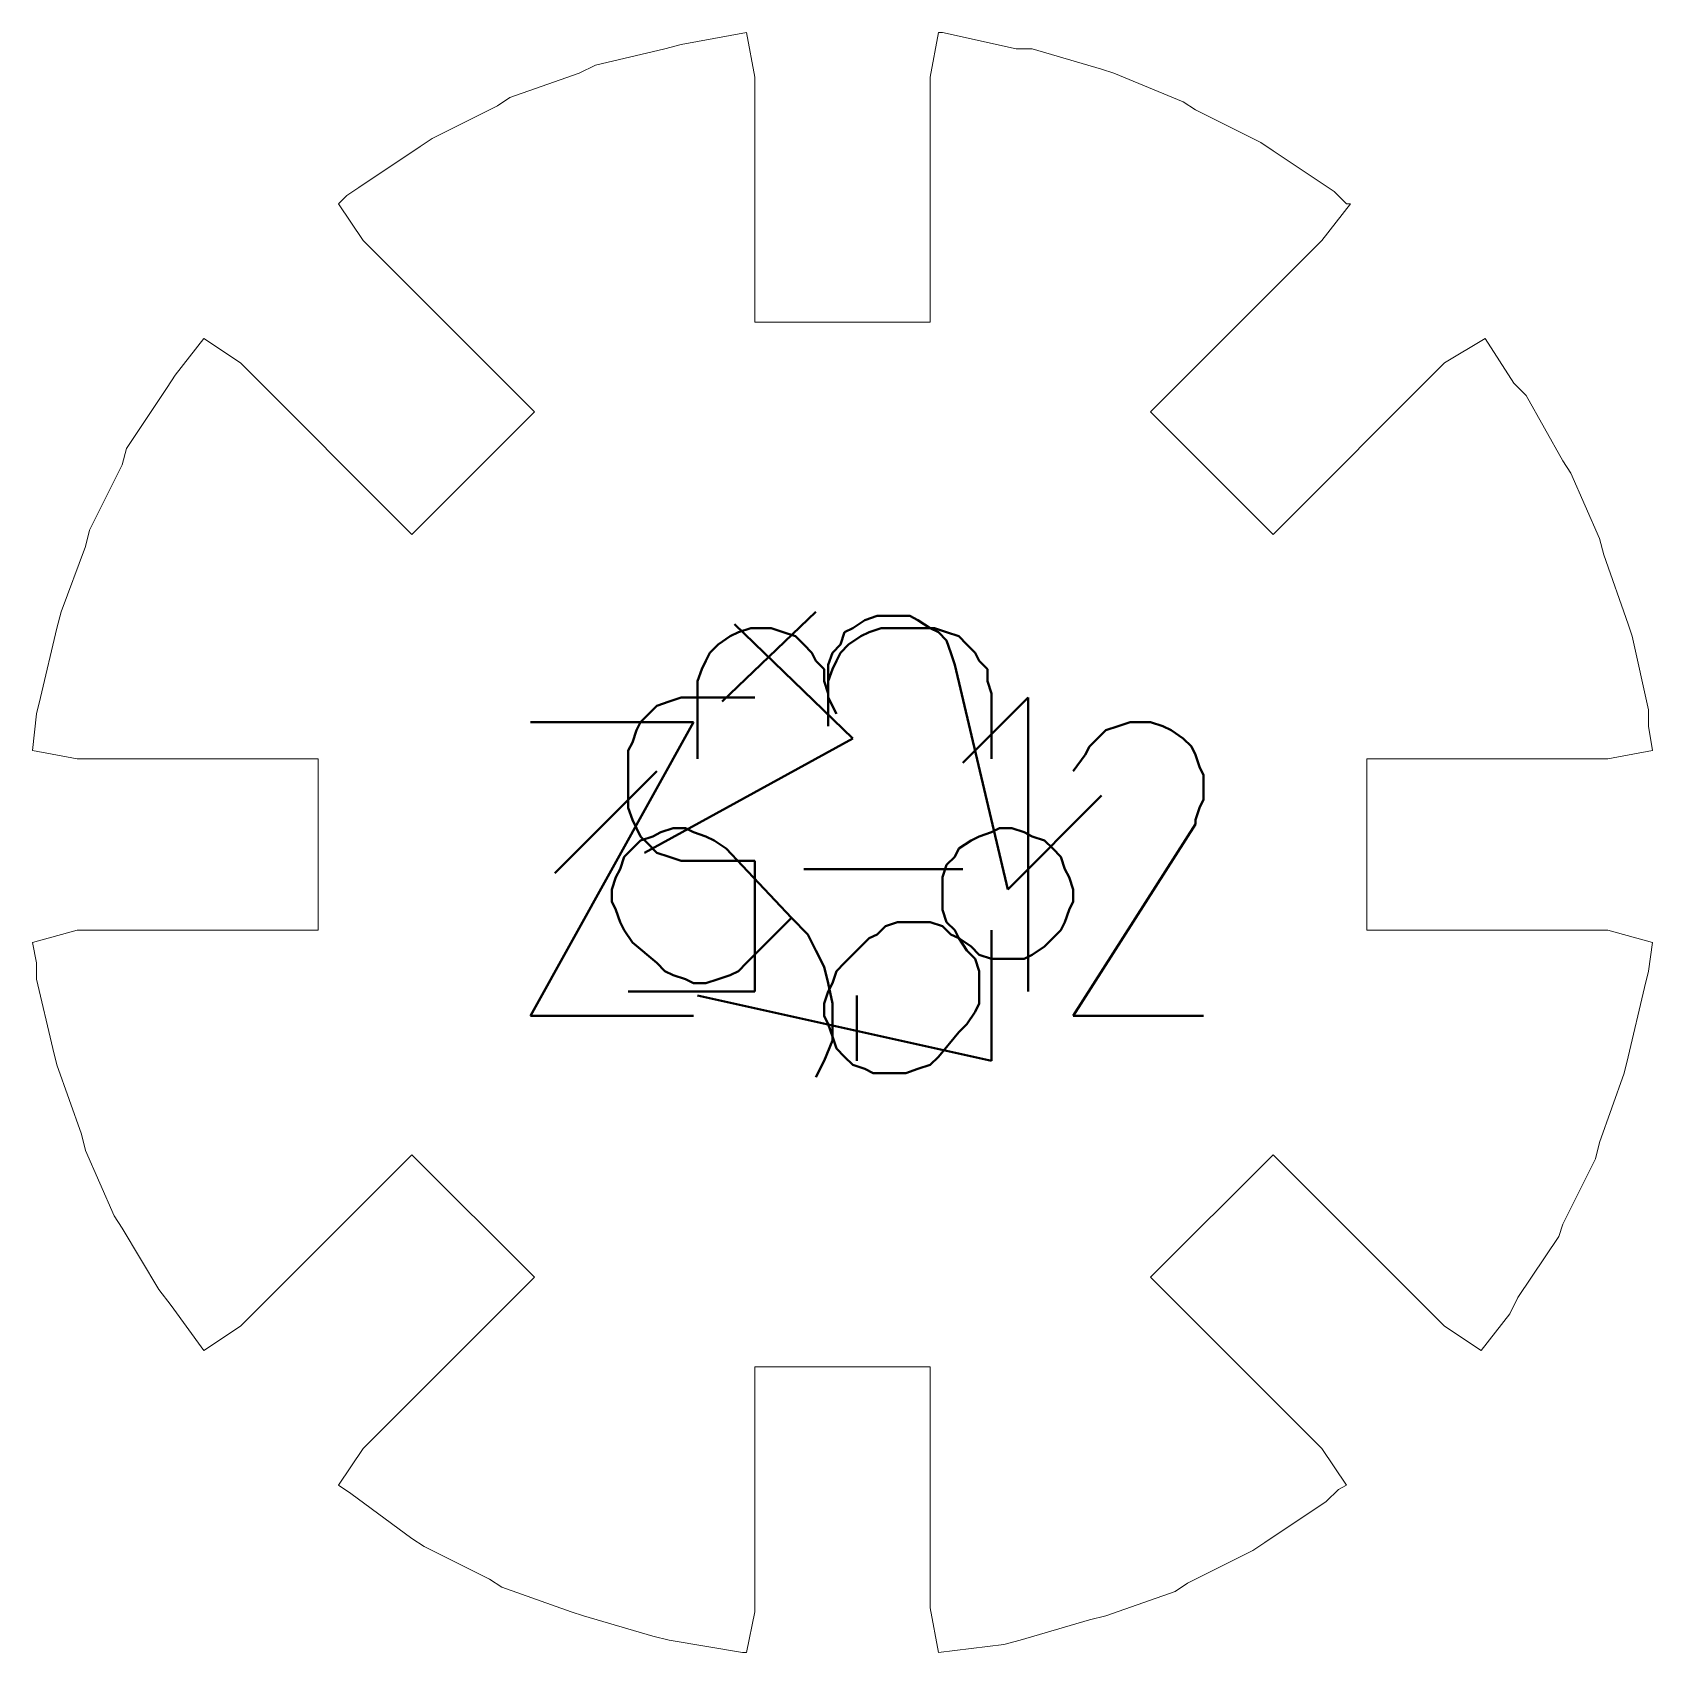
# Model space of a CAD drawing. Header units: centimetres. Extents: x -9.8 to 7.1, y -12.4 to 11.9.
# Drawn here: x -5.505 to -1.534, y -12.394 to -8.424 of the extents above; entities that cross this region are included whole.
import ezdxf

# ---------------------------------------------------------------- set-up
doc = ezdxf.new("R2010")
doc.units = ezdxf.units.CM
doc.header["$MEASUREMENT"] = 0
doc.layers.add('layer 1', color=7, linetype='Continuous')

msp = doc.modelspace()

# ---------------------------------------------------------------- linework, layer by layer
at = {"layer": 'layer 1', "color": 5, "lineweight": 13}
for points in [[(-3.91469, -8.45414), (-3.91469, -8.45414), (-3.95464, -8.46419), (-3.95464, -8.46419)], [(-3.75462, -8.42424), (-3.75462, -8.42424), (-3.91469, -8.45414), (-3.91469, -8.45414)], [(-3.73451, -8.53405), (-3.73451, -8.53405), (-3.75462, -8.42424), (-3.75462, -8.42424)], [(-3.28472, -8.42424), (-3.28472, -8.42424), (-3.30456, -8.53405), (-3.30456, -8.53405)], [(-3.27466, -8.42424), (-3.27466, -8.42424), (-3.28472, -8.42424), (-3.28472, -8.42424)], [(-3.09448, -8.46419), (-3.09448, -8.46419), (-3.27466, -8.42424), (-3.27466, -8.42424)], [(-3.95464, -8.46419), (-3.95464, -8.46419), (-4.12477, -8.50415), (-4.12477, -8.50415)], [(-3.05453, -8.46419), (-3.05453, -8.46419), (-3.09448, -8.46419), (-3.09448, -8.46419)], [(-2.88466, -8.5142), (-2.88466, -8.5142), (-3.05453, -8.46419), (-3.05453, -8.46419)], [(-4.16472, -8.52426), (-4.16472, -8.52426), (-4.33458, -8.58405), (-4.33458, -8.58405)], [(-4.12477, -8.50415), (-4.12477, -8.50415), (-4.16472, -8.52426), (-4.16472, -8.52426)], [(-3.73451, -9.13412), (-3.73451, -9.13412), (-3.73451, -8.53405), (-3.73451, -8.53405)], [(-3.30456, -8.53405), (-3.30456, -8.53405), (-3.30456, -9.13412), (-3.30456, -9.13412)], [(-2.8545, -8.52426), (-2.8545, -8.52426), (-2.88466, -8.5142), (-2.88466, -8.5142)], [(-2.68464, -8.59411), (-2.68464, -8.59411), (-2.8545, -8.52426), (-2.8545, -8.52426)], [(-4.36474, -8.60416), (-4.36474, -8.60416), (-4.52482, -8.68406), (-4.52482, -8.68406)], [(-4.33458, -8.58405), (-4.33458, -8.58405), (-4.36474, -8.60416), (-4.36474, -8.60416)], [(-2.65448, -8.61421), (-2.65448, -8.61421), (-2.68464, -8.59411), (-2.68464, -8.59411)], [(-2.49467, -8.69412), (-2.49467, -8.69412), (-2.65448, -8.61421), (-2.65448, -8.61421)], [(-4.52482, -8.68406), (-4.52482, -8.68406), (-4.55471, -8.70417), (-4.55471, -8.70417)], [(-2.46451, -8.71423), (-2.46451, -8.71423), (-2.49467, -8.69412), (-2.49467, -8.69412)], [(-4.55471, -8.70417), (-4.55471, -8.70417), (-4.70473, -8.80419), (-4.70473, -8.80419)], [(-2.31449, -8.81424), (-2.31449, -8.81424), (-2.46451, -8.71423), (-2.46451, -8.71423)], [(-4.70473, -8.80419), (-4.70473, -8.80419), (-4.73463, -8.82403), (-4.73463, -8.82403)], [(-4.73463, -8.82403), (-4.73463, -8.82403), (-4.75474, -8.84414), (-4.75474, -8.84414)], [(-4.75474, -8.84414), (-4.75474, -8.84414), (-4.69468, -8.9341), (-4.69468, -8.9341)], [(-2.34465, -8.9341), (-2.34465, -8.9341), (-2.27454, -8.84414), (-2.27454, -8.84414)], [(-2.28459, -8.84414), (-2.28459, -8.84414), (-2.31449, -8.81424), (-2.31449, -8.81424)], [(-2.27454, -8.84414), (-2.27454, -8.84414), (-2.28459, -8.84414), (-2.28459, -8.84414)], [(-4.69468, -8.9341), (-4.69468, -8.9341), (-4.27479, -9.35425), (-4.27479, -9.35425)], [(-2.76454, -9.35425), (-2.76454, -9.35425), (-2.34465, -8.9341), (-2.34465, -8.9341)], [(-3.30456, -9.13412), (-3.30456, -9.13412), (-3.73451, -9.13412), (-3.73451, -9.13412)], [(-5.08468, -9.17407), (-5.08468, -9.17407), (-5.15479, -9.26403), (-5.15479, -9.26403)], [(-4.99472, -9.23413), (-4.99472, -9.23413), (-5.08468, -9.17407), (-5.08468, -9.17407)], [(-1.9446, -9.17407), (-1.9446, -9.17407), (-2.04461, -9.23413), (-2.04461, -9.23413)], [(-1.87449, -9.28414), (-1.87449, -9.28414), (-1.9446, -9.17407), (-1.9446, -9.17407)], [(-4.57482, -9.65429), (-4.57482, -9.65429), (-4.99472, -9.23413), (-4.99472, -9.23413)], [(-2.04461, -9.23413), (-2.04461, -9.23413), (-2.46451, -9.65429), (-2.46451, -9.65429)], [(-5.15479, -9.26403), (-5.15479, -9.26403), (-5.17463, -9.29419), (-5.17463, -9.29419)], [(-1.84459, -9.31404), (-1.84459, -9.31404), (-1.87449, -9.28414), (-1.87449, -9.28414)], [(-5.17463, -9.29419), (-5.17463, -9.29419), (-5.27465, -9.44421), (-5.27465, -9.44421)], [(-1.75437, -9.47411), (-1.75437, -9.47411), (-1.84459, -9.31404), (-1.84459, -9.31404)], [(-4.27479, -9.35425), (-4.27479, -9.35425), (-4.57482, -9.65429), (-4.57482, -9.65429)], [(-2.46451, -9.65429), (-2.46451, -9.65429), (-2.76454, -9.35425), (-2.76454, -9.35425)], [(-5.27465, -9.44421), (-5.27465, -9.44421), (-5.2847, -9.48416), (-5.2847, -9.48416)], [(-5.2847, -9.48416), (-5.2847, -9.48416), (-5.36487, -9.64424), (-5.36487, -9.64424)], [(-1.73452, -9.50427), (-1.73452, -9.50427), (-1.75437, -9.47411), (-1.75437, -9.47411)], [(-1.66441, -9.66408), (-1.66441, -9.66408), (-1.73452, -9.50427), (-1.73452, -9.50427)], [(-5.36487, -9.64424), (-5.36487, -9.64424), (-5.37466, -9.68419), (-5.37466, -9.68419)], [(-5.37466, -9.68419), (-5.37466, -9.68419), (-5.43472, -9.84426), (-5.43472, -9.84426)], [(-1.65435, -9.7043), (-1.65435, -9.7043), (-1.66441, -9.66408), (-1.66441, -9.66408)], [(-1.59456, -9.87416), (-1.59456, -9.87416), (-1.65435, -9.7043), (-1.65435, -9.7043)], [(-5.43472, -9.84426), (-5.43472, -9.84426), (-5.44477, -9.88421), (-5.44477, -9.88421)], [(-5.44477, -9.88421), (-5.44477, -9.88421), (-5.48473, -10.05408), (-5.48473, -10.05408)], [(-1.5845, -9.90406), (-1.5845, -9.90406), (-1.59456, -9.87416), (-1.59456, -9.87416)], [(-1.54455, -10.08424), (-1.54455, -10.08424), (-1.5845, -9.90406), (-1.5845, -9.90406)], [(-5.48473, -10.05408), (-5.48473, -10.05408), (-5.49478, -10.09429), (-5.49478, -10.09429)], [(-1.54455, -10.12419), (-1.54455, -10.12419), (-1.54455, -10.08424), (-1.54455, -10.08424)], [(-5.49478, -10.09429), (-5.49478, -10.09429), (-5.50483, -10.18425), (-5.50483, -10.18425)], [(-1.5345, -10.18425), (-1.5345, -10.18425), (-1.54455, -10.12419), (-1.54455, -10.12419)], [(-5.50483, -10.18425), (-5.50483, -10.18425), (-5.39477, -10.2041), (-5.39477, -10.2041)], [(-1.64456, -10.2041), (-1.64456, -10.2041), (-1.5345, -10.18425), (-1.5345, -10.18425)], [(-5.39477, -10.2041), (-5.39477, -10.2041), (-4.80475, -10.2041), (-4.80475, -10.2041)], [(-4.80475, -10.2041), (-4.80475, -10.2041), (-4.80475, -10.62425), (-4.80475, -10.62425)], [(-2.23458, -10.62425), (-2.23458, -10.62425), (-2.23458, -10.2041), (-2.23458, -10.2041)], [(-2.23458, -10.2041), (-2.23458, -10.2041), (-1.64456, -10.2041), (-1.64456, -10.2041)], [(-5.39477, -10.62425), (-5.39477, -10.62425), (-5.50483, -10.65415), (-5.50483, -10.65415)], [(-4.80475, -10.62425), (-4.80475, -10.62425), (-5.39477, -10.62425), (-5.39477, -10.62425)], [(-1.64456, -10.62425), (-1.64456, -10.62425), (-2.23458, -10.62425), (-2.23458, -10.62425)], [(-1.5345, -10.65415), (-1.5345, -10.65415), (-1.64456, -10.62425), (-1.64456, -10.62425)], [(-5.50483, -10.65415), (-5.50483, -10.65415), (-5.49478, -10.70416), (-5.49478, -10.70416)], [(-1.54455, -10.72427), (-1.54455, -10.72427), (-1.5345, -10.65415), (-1.5345, -10.65415)], [(-5.49478, -10.70416), (-5.49478, -10.70416), (-5.49478, -10.74411), (-5.49478, -10.74411)], [(-5.49478, -10.74411), (-5.49478, -10.74411), (-5.45483, -10.91424), (-5.45483, -10.91424)], [(-1.5546, -10.76422), (-1.5546, -10.76422), (-1.54455, -10.72427), (-1.54455, -10.72427)], [(-1.59456, -10.93434), (-1.59456, -10.93434), (-1.5546, -10.76422), (-1.5546, -10.76422)], [(-5.45483, -10.91424), (-5.45483, -10.91424), (-5.44477, -10.95419), (-5.44477, -10.95419)], [(-5.44477, -10.95419), (-5.44477, -10.95419), (-5.38471, -11.12432), (-5.38471, -11.12432)], [(-1.60435, -10.9743), (-1.60435, -10.9743), (-1.59456, -10.93434), (-1.59456, -10.93434)], [(-1.66441, -11.14416), (-1.66441, -11.14416), (-1.60435, -10.9743), (-1.60435, -10.9743)], [(-5.38471, -11.12432), (-5.38471, -11.12432), (-5.37466, -11.16427), (-5.37466, -11.16427)], [(-1.67446, -11.18411), (-1.67446, -11.18411), (-1.66441, -11.14416), (-1.66441, -11.14416)], [(-5.37466, -11.16427), (-5.37466, -11.16427), (-5.30481, -11.32434), (-5.30481, -11.32434)], [(-4.99472, -11.59422), (-4.99472, -11.59422), (-4.57482, -11.17432), (-4.57482, -11.17432)], [(-4.57482, -11.17432), (-4.57482, -11.17432), (-4.27479, -11.47436), (-4.27479, -11.47436)], [(-2.76454, -11.47436), (-2.76454, -11.47436), (-2.46451, -11.17432), (-2.46451, -11.17432)], [(-2.46451, -11.17432), (-2.46451, -11.17432), (-2.04461, -11.59422), (-2.04461, -11.59422)], [(-1.75437, -11.34419), (-1.75437, -11.34419), (-1.67446, -11.18411), (-1.67446, -11.18411)], [(-5.30481, -11.32434), (-5.30481, -11.32434), (-5.2847, -11.35424), (-5.2847, -11.35424)], [(-5.2847, -11.35424), (-5.2847, -11.35424), (-5.19474, -11.50426), (-5.19474, -11.50426)], [(-1.76442, -11.37435), (-1.76442, -11.37435), (-1.75437, -11.34419), (-1.75437, -11.34419)], [(-1.86443, -11.52437), (-1.86443, -11.52437), (-1.76442, -11.37435), (-1.76442, -11.37435)], [(-5.19474, -11.50426), (-5.19474, -11.50426), (-5.16484, -11.54421), (-5.16484, -11.54421)], [(-4.27479, -11.47436), (-4.27479, -11.47436), (-4.69468, -11.89425), (-4.69468, -11.89425)], [(-2.34465, -11.89425), (-2.34465, -11.89425), (-2.76454, -11.47436), (-2.76454, -11.47436)], [(-5.16484, -11.54421), (-5.16484, -11.54421), (-5.08468, -11.65428), (-5.08468, -11.65428)], [(-1.88454, -11.56432), (-1.88454, -11.56432), (-1.86443, -11.52437), (-1.86443, -11.52437)], [(-1.95439, -11.65428), (-1.95439, -11.65428), (-1.88454, -11.56432), (-1.88454, -11.56432)], [(-5.08468, -11.65428), (-5.08468, -11.65428), (-4.99472, -11.59422), (-4.99472, -11.59422)], [(-2.04461, -11.59422), (-2.04461, -11.59422), (-1.95439, -11.65428), (-1.95439, -11.65428)], [(-3.73451, -12.29431), (-3.73451, -12.29431), (-3.73451, -11.69423), (-3.73451, -11.69423)], [(-3.73451, -11.69423), (-3.73451, -11.69423), (-3.30456, -11.69423), (-3.30456, -11.69423)], [(-3.30456, -11.69423), (-3.30456, -11.69423), (-3.30456, -12.28425), (-3.30456, -12.28425)], [(-4.69468, -11.89425), (-4.69468, -11.89425), (-4.75474, -11.98421), (-4.75474, -11.98421)], [(-2.28459, -11.98421), (-2.28459, -11.98421), (-2.34465, -11.89425), (-2.34465, -11.89425)], [(-4.75474, -11.98421), (-4.75474, -11.98421), (-4.75474, -11.98421), (-4.75474, -11.98421)], [(-4.75474, -11.98421), (-4.75474, -11.98421), (-4.72458, -12.00432), (-4.72458, -12.00432)], [(-2.30443, -11.99427), (-2.30443, -11.99427), (-2.28459, -11.98421), (-2.28459, -11.98421)], [(-4.72458, -12.00432), (-4.72458, -12.00432), (-4.57482, -12.11439), (-4.57482, -12.11439)], [(-2.48461, -12.12418), (-2.48461, -12.12418), (-2.3346, -12.02416), (-2.3346, -12.02416)], [(-2.3346, -12.02416), (-2.3346, -12.02416), (-2.30443, -11.99427), (-2.30443, -11.99427)], [(-4.57482, -12.11439), (-4.57482, -12.11439), (-4.54466, -12.13423), (-4.54466, -12.13423)], [(-4.54466, -12.13423), (-4.54466, -12.13423), (-4.38459, -12.21414), (-4.38459, -12.21414)], [(-2.67459, -12.22419), (-2.67459, -12.22419), (-2.51451, -12.14429), (-2.51451, -12.14429)], [(-2.51451, -12.14429), (-2.51451, -12.14429), (-2.48461, -12.12418), (-2.48461, -12.12418)], [(-4.38459, -12.21414), (-4.38459, -12.21414), (-4.35469, -12.23424), (-4.35469, -12.23424)], [(-2.70448, -12.2443), (-2.70448, -12.2443), (-2.67459, -12.22419), (-2.67459, -12.22419)], [(-4.35469, -12.23424), (-4.35469, -12.23424), (-4.18456, -12.29431), (-4.18456, -12.29431)], [(-2.87461, -12.30436), (-2.87461, -12.30436), (-2.70448, -12.2443), (-2.70448, -12.2443)], [(-4.18456, -12.29431), (-4.18456, -12.29431), (-4.15467, -12.30436), (-4.15467, -12.30436)], [(-4.15467, -12.30436), (-4.15467, -12.30436), (-3.98454, -12.35436), (-3.98454, -12.35436)], [(-3.75462, -12.39432), (-3.75462, -12.39432), (-3.73451, -12.29431), (-3.73451, -12.29431)], [(-3.30456, -12.28425), (-3.30456, -12.28425), (-3.28472, -12.39432), (-3.28472, -12.39432)], [(-2.91456, -12.31415), (-2.91456, -12.31415), (-2.87461, -12.30436), (-2.87461, -12.30436)], [(-3.08469, -12.36415), (-3.08469, -12.36415), (-2.91456, -12.31415), (-2.91456, -12.31415)], [(-3.98454, -12.35436), (-3.98454, -12.35436), (-3.94459, -12.36415), (-3.94459, -12.36415)], [(-3.94459, -12.36415), (-3.94459, -12.36415), (-3.76467, -12.39432), (-3.76467, -12.39432)], [(-3.28472, -12.39432), (-3.28472, -12.39432), (-3.12464, -12.37421), (-3.12464, -12.37421)], [(-3.12464, -12.37421), (-3.12464, -12.37421), (-3.08469, -12.36415), (-3.08469, -12.36415)], [(-3.76467, -12.39432), (-3.76467, -12.39432), (-3.75462, -12.39432), (-3.75462, -12.39432)]]:
    msp.add_open_spline(points, degree=3, dxfattribs=at)
at = {"layer": 'layer 1', "color": 1, "lineweight": 40}
for points in [[(-3.58475, -9.84426), (-3.58475, -9.84426), (-3.81468, -10.06413), (-3.81468, -10.06413)], [(-3.78451, -9.87416), (-3.78451, -9.87416), (-3.49453, -10.15409), (-3.49453, -10.15409)], [(-3.74456, -9.88421), (-3.74456, -9.88421), (-3.77472, -9.89427), (-3.77472, -9.89427)], [(-3.71466, -9.88421), (-3.71466, -9.88421), (-3.74456, -9.88421), (-3.74456, -9.88421)], [(-3.69455, -9.88421), (-3.69455, -9.88421), (-3.71466, -9.88421), (-3.71466, -9.88421)], [(-3.71466, -9.88421), (-3.71466, -9.88421), (-3.71466, -9.88421), (-3.71466, -9.88421)], [(-3.66466, -9.89427), (-3.66466, -9.89427), (-3.69455, -9.88421), (-3.69455, -9.88421)], [(-3.49453, -9.88421), (-3.49453, -9.88421), (-3.51464, -9.89427), (-3.51464, -9.89427)], [(-3.46463, -9.86411), (-3.46463, -9.86411), (-3.49453, -9.88421), (-3.49453, -9.88421)], [(-3.43473, -9.85405), (-3.43473, -9.85405), (-3.46463, -9.86411), (-3.46463, -9.86411)], [(-3.42468, -9.88421), (-3.42468, -9.88421), (-3.45458, -9.89427), (-3.45458, -9.89427)], [(-3.41463, -9.85405), (-3.41463, -9.85405), (-3.43473, -9.85405), (-3.43473, -9.85405)], [(-3.43473, -9.85405), (-3.43473, -9.85405), (-3.43473, -9.85405), (-3.43473, -9.85405)], [(-3.39452, -9.88421), (-3.39452, -9.88421), (-3.42468, -9.88421), (-3.42468, -9.88421)], [(-3.38473, -9.85405), (-3.38473, -9.85405), (-3.41463, -9.85405), (-3.41463, -9.85405)], [(-3.31461, -9.88421), (-3.31461, -9.88421), (-3.39452, -9.88421), (-3.39452, -9.88421)], [(-3.39452, -9.88421), (-3.39452, -9.88421), (-3.39452, -9.88421), (-3.39452, -9.88421)], [(-3.35456, -9.85405), (-3.35456, -9.85405), (-3.38473, -9.85405), (-3.38473, -9.85405)], [(-3.33472, -9.86411), (-3.33472, -9.86411), (-3.35456, -9.85405), (-3.35456, -9.85405)], [(-3.30456, -9.88421), (-3.30456, -9.88421), (-3.33472, -9.86411), (-3.33472, -9.86411)], [(-3.2945, -9.88421), (-3.2945, -9.88421), (-3.31461, -9.88421), (-3.31461, -9.88421)], [(-3.28472, -9.89427), (-3.28472, -9.89427), (-3.30456, -9.88421), (-3.30456, -9.88421)], [(-3.26461, -9.89427), (-3.26461, -9.89427), (-3.2945, -9.88421), (-3.2945, -9.88421)], [(-3.82473, -9.92417), (-3.82473, -9.92417), (-3.84457, -9.94427), (-3.84457, -9.94427)], [(-3.79457, -9.90406), (-3.79457, -9.90406), (-3.82473, -9.92417), (-3.82473, -9.92417)], [(-3.77472, -9.89427), (-3.77472, -9.89427), (-3.79457, -9.90406), (-3.79457, -9.90406)], [(-3.63476, -9.90406), (-3.63476, -9.90406), (-3.66466, -9.89427), (-3.66466, -9.89427)], [(-3.61465, -9.92417), (-3.61465, -9.92417), (-3.63476, -9.90406), (-3.63476, -9.90406)], [(-3.59454, -9.94427), (-3.59454, -9.94427), (-3.61465, -9.92417), (-3.61465, -9.92417)], [(-3.52469, -9.92417), (-3.52469, -9.92417), (-3.54454, -9.94427), (-3.54454, -9.94427)], [(-3.51464, -9.89427), (-3.51464, -9.89427), (-3.52469, -9.92417), (-3.52469, -9.92417)], [(-3.50458, -9.92417), (-3.50458, -9.92417), (-3.52469, -9.94427), (-3.52469, -9.94427)], [(-3.47469, -9.90406), (-3.47469, -9.90406), (-3.50458, -9.92417), (-3.50458, -9.92417)], [(-3.45458, -9.89427), (-3.45458, -9.89427), (-3.47469, -9.90406), (-3.47469, -9.90406)], [(-3.26461, -9.91411), (-3.26461, -9.91411), (-3.28472, -9.89427), (-3.28472, -9.89427)], [(-3.23471, -9.90406), (-3.23471, -9.90406), (-3.26461, -9.89427), (-3.26461, -9.89427)], [(-3.25455, -9.94427), (-3.25455, -9.94427), (-3.26461, -9.91411), (-3.26461, -9.91411)], [(-3.2146, -9.92417), (-3.2146, -9.92417), (-3.23471, -9.90406), (-3.23471, -9.90406)], [(-3.19449, -9.94427), (-3.19449, -9.94427), (-3.2146, -9.92417), (-3.2146, -9.92417)], [(-3.85463, -9.96412), (-3.85463, -9.96412), (-3.86468, -9.98423), (-3.86468, -9.98423)], [(-3.84457, -9.94427), (-3.84457, -9.94427), (-3.85463, -9.96412), (-3.85463, -9.96412)], [(-3.58475, -9.96412), (-3.58475, -9.96412), (-3.59454, -9.94427), (-3.59454, -9.94427)], [(-3.56464, -9.98423), (-3.56464, -9.98423), (-3.58475, -9.96412), (-3.58475, -9.96412)], [(-3.54454, -9.94427), (-3.54454, -9.94427), (-3.55459, -9.97417), (-3.55459, -9.97417)], [(-3.53475, -9.96412), (-3.53475, -9.96412), (-3.54454, -9.98423), (-3.54454, -9.98423)], [(-3.52469, -9.94427), (-3.52469, -9.94427), (-3.53475, -9.96412), (-3.53475, -9.96412)], [(-3.2445, -9.97417), (-3.2445, -9.97417), (-3.25455, -9.94427), (-3.25455, -9.94427)], [(-3.1847, -9.96412), (-3.1847, -9.96412), (-3.19449, -9.94427), (-3.19449, -9.94427)], [(-3.16459, -9.98423), (-3.16459, -9.98423), (-3.1847, -9.96412), (-3.1847, -9.96412)], [(-3.86468, -9.98423), (-3.86468, -9.98423), (-3.87474, -10.01412), (-3.87474, -10.01412)], [(-3.56464, -10.01412), (-3.56464, -10.01412), (-3.56464, -9.98423), (-3.56464, -9.98423)], [(-3.55459, -9.97417), (-3.55459, -9.97417), (-3.55459, -9.99428), (-3.55459, -9.99428)], [(-3.54454, -9.98423), (-3.54454, -9.98423), (-3.55459, -10.01412), (-3.55459, -10.01412)], [(-3.55459, -9.99428), (-3.55459, -9.99428), (-3.55459, -10.02418), (-3.55459, -10.02418)], [(-3.11459, -10.52424), (-3.11459, -10.52424), (-3.2445, -9.97417), (-3.2445, -9.97417)], [(-3.2445, -9.97417), (-3.2445, -9.97417), (-3.2445, -9.97417), (-3.2445, -9.97417)], [(-3.2445, -9.97417), (-3.2445, -9.97417), (-3.2445, -9.97417), (-3.2445, -9.97417)], [(-3.2445, -9.97417), (-3.2445, -9.97417), (-3.2445, -9.97417), (-3.2445, -9.97417)], [(-3.2445, -9.97417), (-3.2445, -9.97417), (-3.2445, -9.97417), (-3.2445, -9.97417)], [(-3.2445, -9.97417), (-3.2445, -9.97417), (-3.2445, -9.97417), (-3.2445, -9.97417)], [(-3.2445, -9.97417), (-3.2445, -9.97417), (-3.2445, -9.97417), (-3.2445, -9.97417)], [(-3.2445, -9.97417), (-3.2445, -9.97417), (-3.2445, -9.97417), (-3.2445, -9.97417)], [(-3.2445, -9.97417), (-3.2445, -9.97417), (-3.2445, -9.97417), (-3.2445, -9.97417)], [(-3.2445, -9.97417), (-3.2445, -9.97417), (-3.2445, -9.97417), (-3.2445, -9.97417)], [(-3.2445, -9.97417), (-3.2445, -9.97417), (-3.2445, -9.97417), (-3.2445, -9.97417)], [(-3.2445, -9.97417), (-3.2445, -9.97417), (-3.2445, -9.97417), (-3.2445, -9.97417)], [(-3.16459, -10.01412), (-3.16459, -10.01412), (-3.16459, -9.98423), (-3.16459, -9.98423)], [(-3.87474, -10.01412), (-3.87474, -10.01412), (-3.87474, -10.04429), (-3.87474, -10.04429)], [(-3.87474, -10.04429), (-3.87474, -10.04429), (-3.87474, -10.2041), (-3.87474, -10.2041)], [(-3.55459, -10.04429), (-3.55459, -10.04429), (-3.56464, -10.01412), (-3.56464, -10.01412)], [(-3.55459, -10.01412), (-3.55459, -10.01412), (-3.55459, -10.04429), (-3.55459, -10.04429)], [(-3.55459, -10.02418), (-3.55459, -10.02418), (-3.55459, -10.05408), (-3.55459, -10.05408)], [(-3.55459, -10.04429), (-3.55459, -10.04429), (-3.55459, -10.12419), (-3.55459, -10.12419)], [(-3.55459, -10.12419), (-3.55459, -10.12419), (-3.55459, -10.04429), (-3.55459, -10.04429)], [(-3.55459, -10.04429), (-3.55459, -10.04429), (-3.55459, -10.04429), (-3.55459, -10.04429)], [(-3.15454, -10.04429), (-3.15454, -10.04429), (-3.16459, -10.01412), (-3.16459, -10.01412)], [(-3.15454, -10.2041), (-3.15454, -10.2041), (-3.15454, -10.04429), (-3.15454, -10.04429)], [(-3.15454, -10.04429), (-3.15454, -10.04429), (-3.15454, -10.04429), (-3.15454, -10.04429)], [(-3.97475, -10.07419), (-3.97475, -10.07419), (-3.99459, -10.09429), (-3.99459, -10.09429)], [(-3.94459, -10.06413), (-3.94459, -10.06413), (-3.97475, -10.07419), (-3.97475, -10.07419)], [(-3.91469, -10.05408), (-3.91469, -10.05408), (-3.94459, -10.06413), (-3.94459, -10.06413)], [(-3.89458, -10.05408), (-3.89458, -10.05408), (-3.91469, -10.05408), (-3.91469, -10.05408)], [(-3.73451, -10.05408), (-3.73451, -10.05408), (-3.89458, -10.05408), (-3.89458, -10.05408)], [(-3.89458, -10.05408), (-3.89458, -10.05408), (-3.89458, -10.05408), (-3.89458, -10.05408)], [(-3.55459, -10.05408), (-3.55459, -10.05408), (-3.53475, -10.09429), (-3.53475, -10.09429)], [(-3.06458, -10.05408), (-3.06458, -10.05408), (-3.22465, -10.21415), (-3.22465, -10.21415)], [(-3.06458, -10.77427), (-3.06458, -10.77427), (-3.06458, -10.05408), (-3.06458, -10.05408)], [(-4.28458, -10.83433), (-4.28458, -10.83433), (-3.88453, -10.11414), (-3.88453, -10.11414)], [(-3.88453, -10.11414), (-3.88453, -10.11414), (-4.28458, -10.11414), (-4.28458, -10.11414)], [(-4.0147, -10.11414), (-4.0147, -10.11414), (-4.02475, -10.13424), (-4.02475, -10.13424)], [(-3.99459, -10.09429), (-3.99459, -10.09429), (-4.0147, -10.11414), (-4.0147, -10.11414)], [(-2.84445, -10.12419), (-2.84445, -10.12419), (-2.87461, -10.13424), (-2.87461, -10.13424)], [(-2.81455, -10.11414), (-2.81455, -10.11414), (-2.84445, -10.12419), (-2.84445, -10.12419)], [(-2.79444, -10.11414), (-2.79444, -10.11414), (-2.81455, -10.11414), (-2.81455, -10.11414)], [(-2.76454, -10.11414), (-2.76454, -10.11414), (-2.79444, -10.11414), (-2.79444, -10.11414)], [(-2.73465, -10.12419), (-2.73465, -10.12419), (-2.76454, -10.11414), (-2.76454, -10.11414)], [(-2.71454, -10.13424), (-2.71454, -10.13424), (-2.73465, -10.12419), (-2.73465, -10.12419)], [(-4.02475, -10.13424), (-4.02475, -10.13424), (-4.03454, -10.16414), (-4.03454, -10.16414)], [(-3.49453, -10.15409), (-3.49453, -10.15409), (-4.00465, -10.43428), (-4.00465, -10.43428)], [(-2.89445, -10.15409), (-2.89445, -10.15409), (-2.91456, -10.1742), (-2.91456, -10.1742)], [(-2.87461, -10.13424), (-2.87461, -10.13424), (-2.89445, -10.15409), (-2.89445, -10.15409)], [(-2.68464, -10.15409), (-2.68464, -10.15409), (-2.71454, -10.13424), (-2.71454, -10.13424)], [(-2.71454, -10.13424), (-2.71454, -10.13424), (-2.71454, -10.13424), (-2.71454, -10.13424)], [(-2.66453, -10.1742), (-2.66453, -10.1742), (-2.68464, -10.15409), (-2.68464, -10.15409)], [(-4.03454, -10.16414), (-4.03454, -10.16414), (-4.0446, -10.18425), (-4.0446, -10.18425)], [(-4.0446, -10.18425), (-4.0446, -10.18425), (-4.0446, -10.21415), (-4.0446, -10.21415)], [(-2.92462, -10.19431), (-2.92462, -10.19431), (-2.95452, -10.23426), (-2.95452, -10.23426)], [(-2.91456, -10.1742), (-2.91456, -10.1742), (-2.92462, -10.19431), (-2.92462, -10.19431)], [(-2.65448, -10.19431), (-2.65448, -10.19431), (-2.66453, -10.1742), (-2.66453, -10.1742)], [(-2.64442, -10.2242), (-2.64442, -10.2242), (-2.65448, -10.19431), (-2.65448, -10.19431)], [(-3.97475, -10.23426), (-3.97475, -10.23426), (-4.22478, -10.48429), (-4.22478, -10.48429)], [(-4.0446, -10.21415), (-4.0446, -10.21415), (-4.0446, -10.29432), (-4.0446, -10.29432)], [(-2.63463, -10.24431), (-2.63463, -10.24431), (-2.64442, -10.2242), (-2.64442, -10.2242)], [(-2.63463, -10.27421), (-2.63463, -10.27421), (-2.63463, -10.24431), (-2.63463, -10.24431)], [(-2.63463, -10.30411), (-2.63463, -10.30411), (-2.63463, -10.27421), (-2.63463, -10.27421)], [(-4.0446, -10.29432), (-4.0446, -10.29432), (-4.0446, -10.29432), (-4.0446, -10.29432)], [(-4.0446, -10.29432), (-4.0446, -10.29432), (-4.0446, -10.32422), (-4.0446, -10.32422)], [(-2.88466, -10.29432), (-2.88466, -10.29432), (-3.11459, -10.52424), (-3.11459, -10.52424)], [(-2.64442, -10.32422), (-2.64442, -10.32422), (-2.63463, -10.30411), (-2.63463, -10.30411)], [(-4.0446, -10.32422), (-4.0446, -10.32422), (-4.03454, -10.35411), (-4.03454, -10.35411)], [(-4.03454, -10.35411), (-4.03454, -10.35411), (-4.02475, -10.37422), (-4.02475, -10.37422)], [(-2.65448, -10.35411), (-2.65448, -10.35411), (-2.64442, -10.32422), (-2.64442, -10.32422)], [(-2.65448, -10.36417), (-2.65448, -10.36417), (-2.65448, -10.35411), (-2.65448, -10.35411)], [(-2.65448, -10.35411), (-2.65448, -10.35411), (-2.65448, -10.35411), (-2.65448, -10.35411)], [(-2.65448, -10.35411), (-2.65448, -10.35411), (-2.65448, -10.35411), (-2.65448, -10.35411)], [(-2.65448, -10.35411), (-2.65448, -10.35411), (-2.65448, -10.35411), (-2.65448, -10.35411)], [(-2.65448, -10.35411), (-2.65448, -10.35411), (-2.65448, -10.35411), (-2.65448, -10.35411)], [(-2.65448, -10.35411), (-2.65448, -10.35411), (-2.65448, -10.35411), (-2.65448, -10.35411)], [(-2.65448, -10.35411), (-2.65448, -10.35411), (-2.65448, -10.35411), (-2.65448, -10.35411)], [(-2.65448, -10.35411), (-2.65448, -10.35411), (-2.65448, -10.35411), (-2.65448, -10.35411)], [(-2.65448, -10.35411), (-2.65448, -10.35411), (-2.65448, -10.35411), (-2.65448, -10.35411)], [(-2.65448, -10.35411), (-2.65448, -10.35411), (-2.65448, -10.35411), (-2.65448, -10.35411)], [(-4.02475, -10.37422), (-4.02475, -10.37422), (-4.0147, -10.39433), (-4.0147, -10.39433)], [(-4.0147, -10.39433), (-4.0147, -10.39433), (-3.99459, -10.41417), (-3.99459, -10.41417)], [(-3.98454, -10.39433), (-3.98454, -10.39433), (-4.0147, -10.40412), (-4.0147, -10.40412)], [(-3.96469, -10.38428), (-3.96469, -10.38428), (-3.98454, -10.39433), (-3.98454, -10.39433)], [(-3.93453, -10.37422), (-3.93453, -10.37422), (-3.96469, -10.38428), (-3.96469, -10.38428)], [(-3.90463, -10.37422), (-3.90463, -10.37422), (-3.93453, -10.37422), (-3.93453, -10.37422)], [(-3.88453, -10.38428), (-3.88453, -10.38428), (-3.90463, -10.37422), (-3.90463, -10.37422)], [(-3.85463, -10.39433), (-3.85463, -10.39433), (-3.88453, -10.38428), (-3.88453, -10.38428)], [(-3.83452, -10.40412), (-3.83452, -10.40412), (-3.85463, -10.39433), (-3.85463, -10.39433)], [(-3.1847, -10.39433), (-3.1847, -10.39433), (-3.20455, -10.40412), (-3.20455, -10.40412)], [(-3.15454, -10.38428), (-3.15454, -10.38428), (-3.1847, -10.39433), (-3.1847, -10.39433)], [(-3.1347, -10.37422), (-3.1347, -10.37422), (-3.15454, -10.38428), (-3.15454, -10.38428)], [(-3.10453, -10.37422), (-3.10453, -10.37422), (-3.1347, -10.37422), (-3.1347, -10.37422)], [(-3.07464, -10.38428), (-3.07464, -10.38428), (-3.10453, -10.37422), (-3.10453, -10.37422)], [(-3.05453, -10.39433), (-3.05453, -10.39433), (-3.07464, -10.38428), (-3.07464, -10.38428)], [(-3.02463, -10.40412), (-3.02463, -10.40412), (-3.05453, -10.39433), (-3.05453, -10.39433)], [(-2.95452, -10.83433), (-2.95452, -10.83433), (-2.65448, -10.36417), (-2.65448, -10.36417)], [(-2.65448, -10.36417), (-2.65448, -10.36417), (-2.65448, -10.36417), (-2.65448, -10.36417)], [(-4.03454, -10.42423), (-4.03454, -10.42423), (-4.05465, -10.44407), (-4.05465, -10.44407)], [(-4.0147, -10.40412), (-4.0147, -10.40412), (-4.03454, -10.42423), (-4.03454, -10.42423)], [(-4.03454, -10.42423), (-4.03454, -10.42423), (-4.03454, -10.42423), (-4.03454, -10.42423)], [(-3.99459, -10.41417), (-3.99459, -10.41417), (-3.97475, -10.43428), (-3.97475, -10.43428)], [(-3.97475, -10.43428), (-3.97475, -10.43428), (-3.94459, -10.44407), (-3.94459, -10.44407)], [(-3.80462, -10.42423), (-3.80462, -10.42423), (-3.83452, -10.40412), (-3.83452, -10.40412)], [(-3.64455, -10.59409), (-3.64455, -10.59409), (-3.80462, -10.42423), (-3.80462, -10.42423)], [(-3.80462, -10.42423), (-3.80462, -10.42423), (-3.80462, -10.42423), (-3.80462, -10.42423)], [(-3.23471, -10.42423), (-3.23471, -10.42423), (-3.2445, -10.44407), (-3.2445, -10.44407)], [(-3.20455, -10.40412), (-3.20455, -10.40412), (-3.23471, -10.42423), (-3.23471, -10.42423)], [(-3.23471, -10.42423), (-3.23471, -10.42423), (-3.23471, -10.42423), (-3.23471, -10.42423)], [(-3.00452, -10.42423), (-3.00452, -10.42423), (-3.02463, -10.40412), (-3.02463, -10.40412)], [(-2.98468, -10.44407), (-2.98468, -10.44407), (-3.00452, -10.42423), (-3.00452, -10.42423)], [(-3.00452, -10.42423), (-3.00452, -10.42423), (-3.00452, -10.42423), (-3.00452, -10.42423)], [(-4.06471, -10.47424), (-4.06471, -10.47424), (-4.07476, -10.49408), (-4.07476, -10.49408)], [(-4.05465, -10.44407), (-4.05465, -10.44407), (-4.06471, -10.47424), (-4.06471, -10.47424)], [(-3.94459, -10.44407), (-3.94459, -10.44407), (-3.91469, -10.45413), (-3.91469, -10.45413)], [(-3.91469, -10.45413), (-3.91469, -10.45413), (-3.89458, -10.45413), (-3.89458, -10.45413)], [(-3.89458, -10.45413), (-3.89458, -10.45413), (-3.73451, -10.45413), (-3.73451, -10.45413)], [(-3.73451, -10.45413), (-3.73451, -10.45413), (-3.73451, -10.77427), (-3.73451, -10.77427)], [(-3.22465, -10.47424), (-3.22465, -10.47424), (-3.61465, -10.47424), (-3.61465, -10.47424)], [(-3.26461, -10.46418), (-3.26461, -10.46418), (-3.27466, -10.49408), (-3.27466, -10.49408)], [(-3.2445, -10.44407), (-3.2445, -10.44407), (-3.26461, -10.46418), (-3.26461, -10.46418)], [(-2.97462, -10.47424), (-2.97462, -10.47424), (-2.98468, -10.44407), (-2.98468, -10.44407)], [(-2.96457, -10.49408), (-2.96457, -10.49408), (-2.97462, -10.47424), (-2.97462, -10.47424)], [(-4.07476, -10.49408), (-4.07476, -10.49408), (-4.08455, -10.52424), (-4.08455, -10.52424)], [(-3.27466, -10.49408), (-3.27466, -10.49408), (-3.27466, -10.52424), (-3.27466, -10.52424)], [(-2.95452, -10.52424), (-2.95452, -10.52424), (-2.96457, -10.49408), (-2.96457, -10.49408)], [(-4.08455, -10.52424), (-4.08455, -10.52424), (-4.08455, -10.55414), (-4.08455, -10.55414)], [(-4.08455, -10.55414), (-4.08455, -10.55414), (-4.07476, -10.57425), (-4.07476, -10.57425)], [(-3.27466, -10.52424), (-3.27466, -10.52424), (-3.27466, -10.55414), (-3.27466, -10.55414)], [(-3.27466, -10.55414), (-3.27466, -10.55414), (-3.27466, -10.57425), (-3.27466, -10.57425)], [(-2.96457, -10.57425), (-2.96457, -10.57425), (-2.95452, -10.55414), (-2.95452, -10.55414)], [(-2.95452, -10.55414), (-2.95452, -10.55414), (-2.95452, -10.52424), (-2.95452, -10.52424)], [(-4.07476, -10.57425), (-4.07476, -10.57425), (-4.06471, -10.60414), (-4.06471, -10.60414)], [(-3.75462, -10.70416), (-3.75462, -10.70416), (-3.64455, -10.59409), (-3.64455, -10.59409)], [(-3.6046, -10.63431), (-3.6046, -10.63431), (-3.64455, -10.59409), (-3.64455, -10.59409)], [(-3.27466, -10.57425), (-3.27466, -10.57425), (-3.26461, -10.60414), (-3.26461, -10.60414)], [(-2.97462, -10.60414), (-2.97462, -10.60414), (-2.96457, -10.57425), (-2.96457, -10.57425)], [(-4.06471, -10.60414), (-4.06471, -10.60414), (-4.05465, -10.62425), (-4.05465, -10.62425)], [(-4.05465, -10.62425), (-4.05465, -10.62425), (-4.03454, -10.65415), (-4.03454, -10.65415)], [(-3.58475, -10.67426), (-3.58475, -10.67426), (-3.6046, -10.63431), (-3.6046, -10.63431)], [(-3.43473, -10.63431), (-3.43473, -10.63431), (-3.45458, -10.6441), (-3.45458, -10.6441)], [(-3.41463, -10.6142), (-3.41463, -10.6142), (-3.43473, -10.63431), (-3.43473, -10.63431)], [(-3.38473, -10.60414), (-3.38473, -10.60414), (-3.41463, -10.6142), (-3.41463, -10.6142)], [(-3.35456, -10.60414), (-3.35456, -10.60414), (-3.38473, -10.60414), (-3.38473, -10.60414)], [(-3.33472, -10.60414), (-3.33472, -10.60414), (-3.35456, -10.60414), (-3.35456, -10.60414)], [(-3.30456, -10.60414), (-3.30456, -10.60414), (-3.33472, -10.60414), (-3.33472, -10.60414)], [(-3.27466, -10.6142), (-3.27466, -10.6142), (-3.30456, -10.60414), (-3.30456, -10.60414)], [(-3.25455, -10.63431), (-3.25455, -10.63431), (-3.27466, -10.6142), (-3.27466, -10.6142)], [(-3.26461, -10.60414), (-3.26461, -10.60414), (-3.2445, -10.62425), (-3.2445, -10.62425)], [(-3.23471, -10.6441), (-3.23471, -10.6441), (-3.25455, -10.63431), (-3.25455, -10.63431)], [(-3.2445, -10.62425), (-3.2445, -10.62425), (-3.23471, -10.6441), (-3.23471, -10.6441)], [(-3.15454, -10.94414), (-3.15454, -10.94414), (-3.15454, -10.62425), (-3.15454, -10.62425)], [(-3.00452, -10.6441), (-3.00452, -10.6441), (-2.98468, -10.62425), (-2.98468, -10.62425)], [(-2.98468, -10.62425), (-2.98468, -10.62425), (-2.97462, -10.60414), (-2.97462, -10.60414)], [(-4.03454, -10.65415), (-4.03454, -10.65415), (-3.97475, -10.70416), (-3.97475, -10.70416)], [(-3.56464, -10.71421), (-3.56464, -10.71421), (-3.58475, -10.67426), (-3.58475, -10.67426)], [(-3.45458, -10.6441), (-3.45458, -10.6441), (-3.51464, -10.70416), (-3.51464, -10.70416)], [(-3.2146, -10.67426), (-3.2146, -10.67426), (-3.23471, -10.6441), (-3.23471, -10.6441)], [(-3.23471, -10.6441), (-3.23471, -10.6441), (-3.23471, -10.6441), (-3.23471, -10.6441)], [(-3.23471, -10.6441), (-3.23471, -10.6441), (-3.23471, -10.6441), (-3.23471, -10.6441)], [(-3.23471, -10.6441), (-3.23471, -10.6441), (-3.20455, -10.66421), (-3.20455, -10.66421)], [(-3.19449, -10.6941), (-3.19449, -10.6941), (-3.2146, -10.67426), (-3.2146, -10.67426)], [(-3.20455, -10.66421), (-3.20455, -10.66421), (-3.1847, -10.68431), (-3.1847, -10.68431)], [(-3.05453, -10.68431), (-3.05453, -10.68431), (-3.02463, -10.66421), (-3.02463, -10.66421)], [(-3.02463, -10.66421), (-3.02463, -10.66421), (-3.00452, -10.6441), (-3.00452, -10.6441)], [(-3.00452, -10.6441), (-3.00452, -10.6441), (-3.00452, -10.6441), (-3.00452, -10.6441)], [(-3.97475, -10.70416), (-3.97475, -10.70416), (-3.97475, -10.70416), (-3.97475, -10.70416)], [(-3.97475, -10.70416), (-3.97475, -10.70416), (-3.95464, -10.72427), (-3.95464, -10.72427)], [(-3.77472, -10.72427), (-3.77472, -10.72427), (-3.75462, -10.70416), (-3.75462, -10.70416)], [(-3.55459, -10.75416), (-3.55459, -10.75416), (-3.56464, -10.71421), (-3.56464, -10.71421)], [(-3.51464, -10.70416), (-3.51464, -10.70416), (-3.53475, -10.72427), (-3.53475, -10.72427)], [(-3.51464, -10.70416), (-3.51464, -10.70416), (-3.51464, -10.70416), (-3.51464, -10.70416)], [(-3.1847, -10.72427), (-3.1847, -10.72427), (-3.19449, -10.6941), (-3.19449, -10.6941)], [(-3.1847, -10.68431), (-3.1847, -10.68431), (-3.15454, -10.6941), (-3.15454, -10.6941)], [(-3.15454, -10.6941), (-3.15454, -10.6941), (-3.1347, -10.6941), (-3.1347, -10.6941)], [(-3.1347, -10.6941), (-3.1347, -10.6941), (-3.10453, -10.6941), (-3.10453, -10.6941)], [(-3.10453, -10.6941), (-3.10453, -10.6941), (-3.07464, -10.6941), (-3.07464, -10.6941)], [(-3.07464, -10.6941), (-3.07464, -10.6941), (-3.05453, -10.68431), (-3.05453, -10.68431)], [(-3.95464, -10.72427), (-3.95464, -10.72427), (-3.93453, -10.73432), (-3.93453, -10.73432)], [(-3.93453, -10.73432), (-3.93453, -10.73432), (-3.90463, -10.74411), (-3.90463, -10.74411)], [(-3.90463, -10.74411), (-3.90463, -10.74411), (-3.88453, -10.75416), (-3.88453, -10.75416)], [(-3.88453, -10.75416), (-3.88453, -10.75416), (-3.85463, -10.75416), (-3.85463, -10.75416)], [(-3.85463, -10.75416), (-3.85463, -10.75416), (-3.82473, -10.74411), (-3.82473, -10.74411)], [(-3.82473, -10.74411), (-3.82473, -10.74411), (-3.79457, -10.73432), (-3.79457, -10.73432)], [(-3.79457, -10.73432), (-3.79457, -10.73432), (-3.77472, -10.72427), (-3.77472, -10.72427)], [(-3.54454, -10.80417), (-3.54454, -10.80417), (-3.55459, -10.75416), (-3.55459, -10.75416)], [(-3.54454, -10.75416), (-3.54454, -10.75416), (-3.55459, -10.77427), (-3.55459, -10.77427)], [(-3.53475, -10.72427), (-3.53475, -10.72427), (-3.54454, -10.75416), (-3.54454, -10.75416)], [(-3.1847, -10.74411), (-3.1847, -10.74411), (-3.1847, -10.72427), (-3.1847, -10.72427)], [(-3.1847, -10.77427), (-3.1847, -10.77427), (-3.1847, -10.74411), (-3.1847, -10.74411)], [(-3.73451, -10.77427), (-3.73451, -10.77427), (-4.0446, -10.77427), (-4.0446, -10.77427)], [(-3.87474, -10.78433), (-3.87474, -10.78433), (-3.15454, -10.94414), (-3.15454, -10.94414)], [(-3.55459, -10.77427), (-3.55459, -10.77427), (-3.56464, -10.80417), (-3.56464, -10.80417)], [(-3.48474, -10.94414), (-3.48474, -10.94414), (-3.48474, -10.78433), (-3.48474, -10.78433)], [(-3.1847, -10.80417), (-3.1847, -10.80417), (-3.1847, -10.77427), (-3.1847, -10.77427)], [(-3.88453, -10.83433), (-3.88453, -10.83433), (-4.28458, -10.83433), (-4.28458, -10.83433)], [(-3.56464, -10.80417), (-3.56464, -10.80417), (-3.56464, -10.83433), (-3.56464, -10.83433)], [(-3.56464, -10.83433), (-3.56464, -10.83433), (-3.55459, -10.85418), (-3.55459, -10.85418)], [(-3.54454, -10.85418), (-3.54454, -10.85418), (-3.54454, -10.80417), (-3.54454, -10.80417)], [(-3.2146, -10.85418), (-3.2146, -10.85418), (-3.19449, -10.82428), (-3.19449, -10.82428)], [(-3.19449, -10.82428), (-3.19449, -10.82428), (-3.1847, -10.80417), (-3.1847, -10.80417)], [(-2.63463, -10.83433), (-2.63463, -10.83433), (-2.95452, -10.83433), (-2.95452, -10.83433)], [(-3.55459, -10.85418), (-3.55459, -10.85418), (-3.54454, -10.88434), (-3.54454, -10.88434)], [(-3.54454, -10.89413), (-3.54454, -10.89413), (-3.54454, -10.85418), (-3.54454, -10.85418)], [(-3.28472, -10.93434), (-3.28472, -10.93434), (-3.23471, -10.87429), (-3.23471, -10.87429)], [(-3.23471, -10.87429), (-3.23471, -10.87429), (-3.2146, -10.85418), (-3.2146, -10.85418)], [(-3.23471, -10.87429), (-3.23471, -10.87429), (-3.23471, -10.87429), (-3.23471, -10.87429)], [(-3.56464, -10.94414), (-3.56464, -10.94414), (-3.54454, -10.89413), (-3.54454, -10.89413)], [(-3.54454, -10.88434), (-3.54454, -10.88434), (-3.53475, -10.91424), (-3.53475, -10.91424)], [(-3.53475, -10.91424), (-3.53475, -10.91424), (-3.51464, -10.93434), (-3.51464, -10.93434)], [(-3.58475, -10.98435), (-3.58475, -10.98435), (-3.56464, -10.94414), (-3.56464, -10.94414)], [(-3.51464, -10.93434), (-3.51464, -10.93434), (-3.51464, -10.93434), (-3.51464, -10.93434)], [(-3.51464, -10.93434), (-3.51464, -10.93434), (-3.49453, -10.95419), (-3.49453, -10.95419)], [(-3.49453, -10.95419), (-3.49453, -10.95419), (-3.46463, -10.96424), (-3.46463, -10.96424)], [(-3.33472, -10.96424), (-3.33472, -10.96424), (-3.30456, -10.95419), (-3.30456, -10.95419)], [(-3.30456, -10.95419), (-3.30456, -10.95419), (-3.28472, -10.93434), (-3.28472, -10.93434)], [(-3.58475, -10.98435), (-3.58475, -10.98435), (-3.58475, -10.98435), (-3.58475, -10.98435)], [(-3.46463, -10.96424), (-3.46463, -10.96424), (-3.44452, -10.9743), (-3.44452, -10.9743)], [(-3.44452, -10.9743), (-3.44452, -10.9743), (-3.41463, -10.9743), (-3.41463, -10.9743)], [(-3.41463, -10.9743), (-3.41463, -10.9743), (-3.38473, -10.9743), (-3.38473, -10.9743)], [(-3.38473, -10.9743), (-3.38473, -10.9743), (-3.36462, -10.9743), (-3.36462, -10.9743)], [(-3.36462, -10.9743), (-3.36462, -10.9743), (-3.33472, -10.96424), (-3.33472, -10.96424)]]:
    msp.add_open_spline(points, degree=3, dxfattribs=at)

doc.saveas('drawing.dxf')
